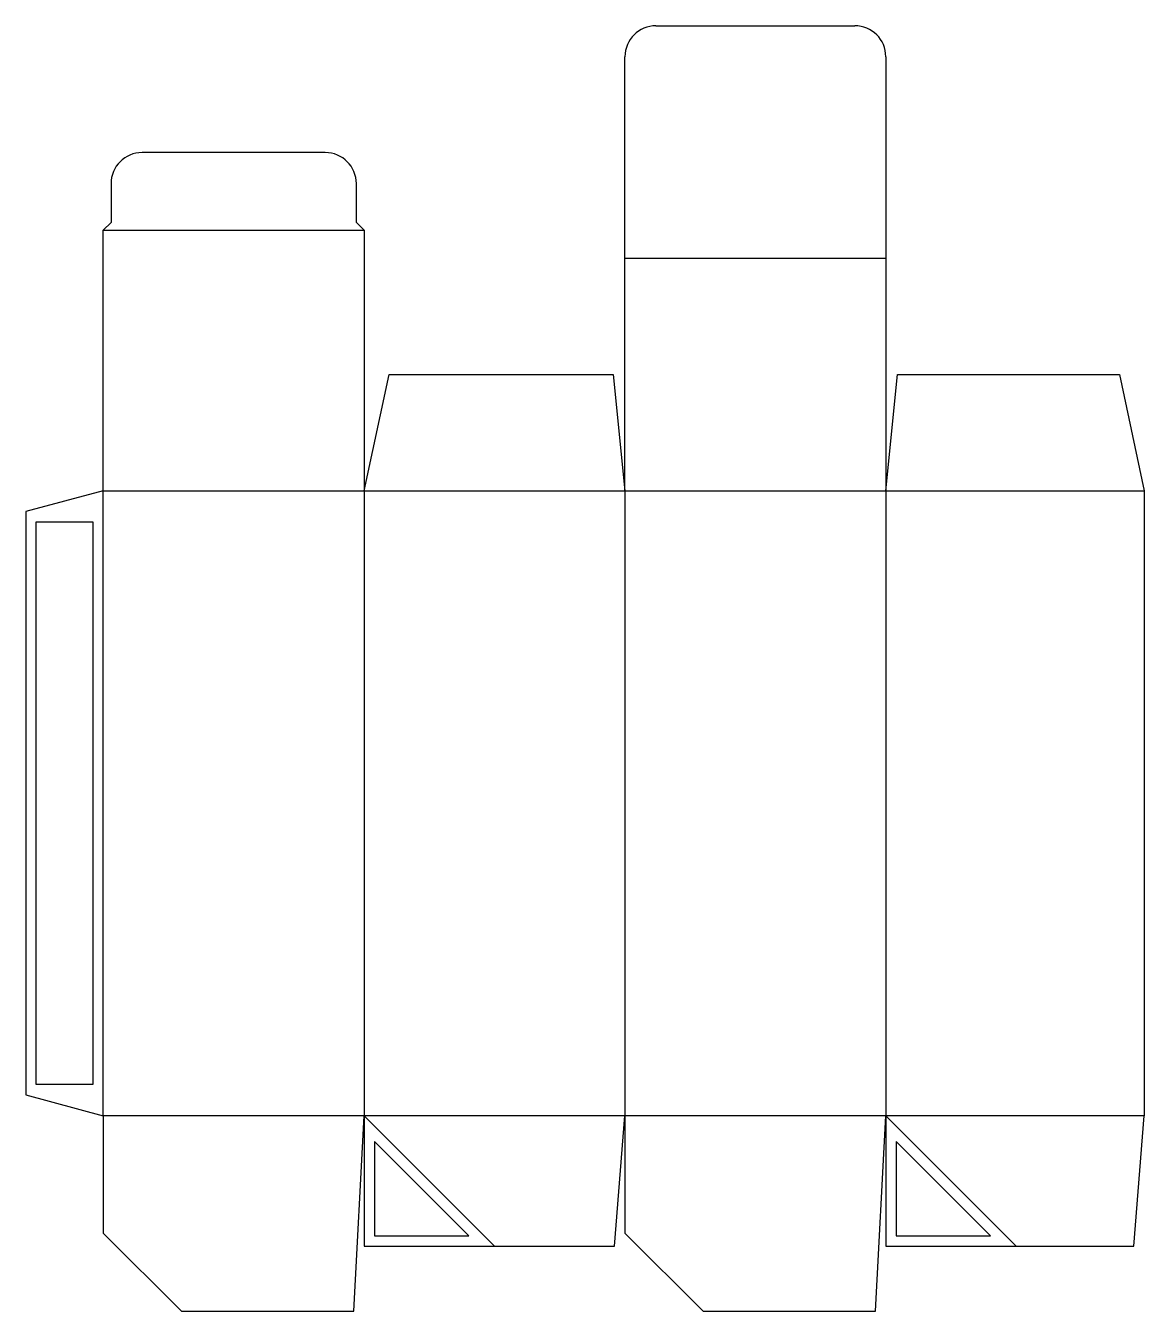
# Model space of a CAD drawing. Header units: millimetres. Extents: x 0 to 216, y 0 to 249.
import ezdxf

# ---------------------------------------------------------------- set-up
doc = ezdxf.new("R2010")
doc.units = ezdxf.units.MM
for name, color, linetype in [('CREASE', 5, 'CONTINUOUS'), ('CUT', 1, 'CONTINUOUS'), ('GLUE', 2, 'CONTINUOUS')]:
    doc.layers.add(name, color=color, linetype=linetype)

msp = doc.modelspace()

# ---------------------------------------------------------------- linework, layer by layer
at = {"layer": 'CREASE'}
for p, q in [((15, 209.188), (65.45, 209.188)), ((115.9, 203.738), (166.35, 203.738)), ((15, 37.838), (15, 158.738)), ((15, 158.738), (65.45, 158.738)), ((65.45, 158.738), (65.45, 37.838)), ((65.45, 158.738), (115.9, 158.738)), ((115.9, 158.738), (115.9, 37.838)), ((115.9, 158.738), (166.35, 158.738)), ((166.35, 158.738), (166.35, 37.838)), ((166.35, 158.738), (216.35, 158.738)), ((65.45, 37.838), (15, 37.838)), ((115.9, 37.838), (65.45, 37.838)), ((65.45, 37.838), (90.675, 12.613)), ((166.35, 37.838), (115.9, 37.838)), ((216.35, 37.838), (166.35, 37.838)), ((166.35, 37.838), (191.575, 12.613))]:
    msp.add_line(p, q, dxfattribs=at)
at = {"layer": 'CUT'}
for p, q in [((121.9, 248.738), (160.35, 248.738)), ((115.9, 203.738), (115.9, 242.738)), ((166.35, 242.738), (166.35, 203.738)), ((57.95, 224.188), (22.5, 224.188)), ((16.5, 218.188), (16.5, 210.688)), ((63.95, 210.688), (63.95, 218.188)), ((16.5, 210.688), (15, 209.188)), ((15, 158.738), (15, 209.188)), ((65.45, 209.188), (63.95, 210.688)), ((65.45, 209.188), (65.45, 158.738)), ((115.9, 158.738), (115.9, 203.738)), ((166.35, 203.738), (166.35, 158.738)), ((65.45, 158.738), (70.275, 181.238)), ((70.275, 181.238), (113.65, 181.238)), ((113.65, 181.238), (115.9, 158.738)), ((166.35, 158.738), (168.6, 181.238)), ((168.6, 181.238), (211.525, 181.238)), ((211.525, 181.238), (216.35, 158.738)), ((15, 158.738), (0, 154.718)), ((216.35, 158.738), (216.35, 37.838)), ((0, 154.718), (0, 41.857)), ((0, 41.857), (15, 37.838)), ((15, 37.838), (15, 15.135)), ((63.45, 0), (65.45, 37.838)), ((65.45, 37.838), (65.45, 12.613)), ((113.9, 12.613), (115.9, 37.838)), ((115.9, 37.838), (115.9, 15.135)), ((164.35, 0), (166.35, 37.838)), ((166.35, 37.838), (166.35, 12.613)), ((214.35, 12.613), (216.35, 37.838)), ((15, 15.135), (30.135, 0)), ((115.9, 15.135), (131.035, 0)), ((65.45, 12.613), (113.9, 12.613)), ((166.35, 12.613), (214.35, 12.613)), ((30.135, 0), (63.45, 0)), ((131.035, 0), (164.35, 0))]:
    msp.add_line(p, q, dxfattribs=at)
for centre, start, end in [((121.9, 242.738), 90, 180), ((160.35, 242.738), 0, 90), ((22.5, 218.188), 90, 180), ((57.95, 218.188), 0, 90)]:
    msp.add_arc(centre, 6, start, end, dxfattribs=at)
at = {"layer": 'GLUE'}
for p, q in [((2, 152.718), (13, 152.718)), ((2, 43.857), (2, 152.718)), ((13, 152.718), (13, 43.857)), ((13, 43.857), (2, 43.857)), ((67.45, 32.838), (67.45, 14.613)), ((85.675, 14.613), (67.45, 32.838)), ((168.35, 32.838), (168.35, 14.613)), ((186.575, 14.613), (168.35, 32.838)), ((67.45, 14.613), (85.675, 14.613)), ((168.35, 14.613), (186.575, 14.613))]:
    msp.add_line(p, q, dxfattribs=at)

doc.saveas('drawing.dxf')
